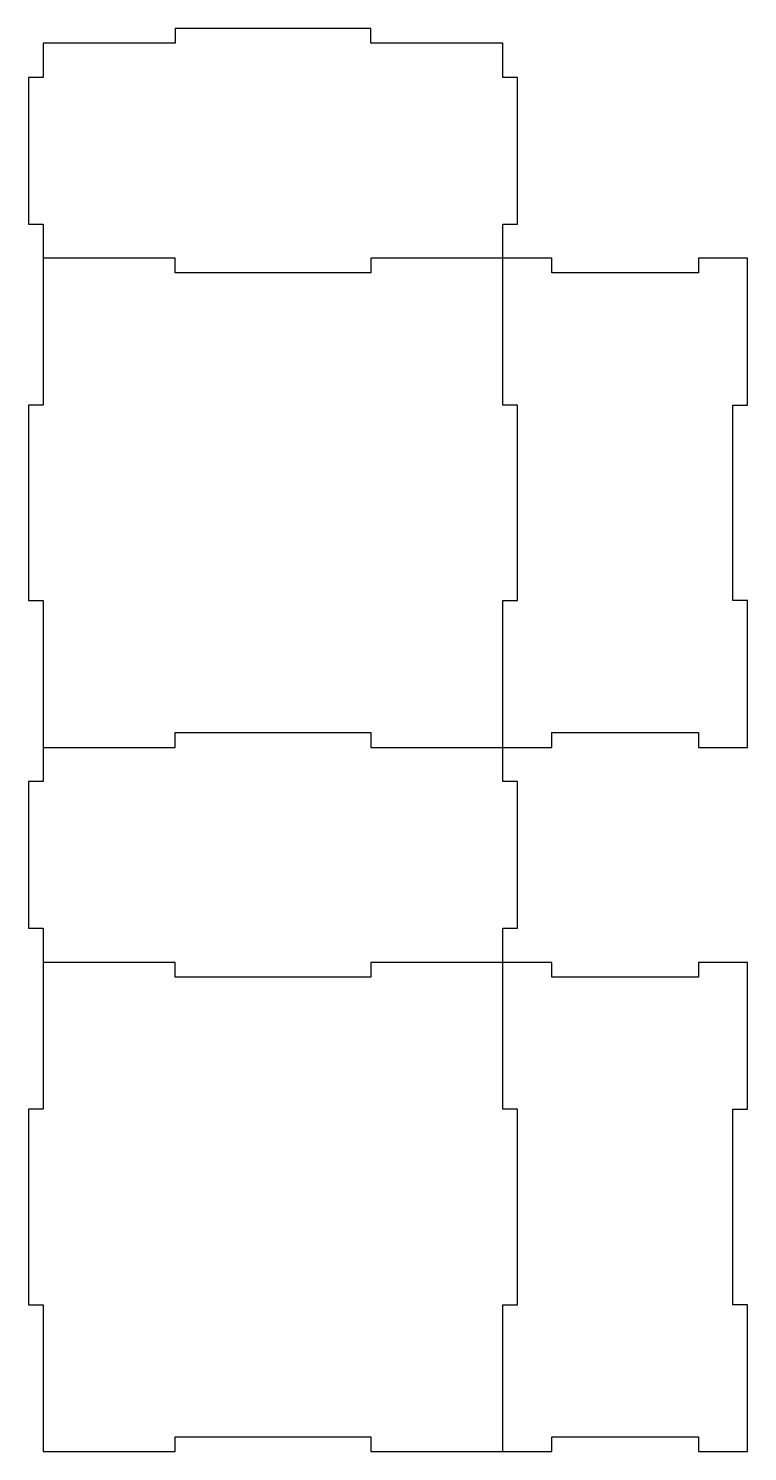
# Model space of a CAD drawing. Header units: millimetres. Extents: x 0 to 147, y 0 to 291.
import ezdxf

# ---------------------------------------------------------------- set-up
doc = ezdxf.new("R2010")
doc.units = ezdxf.units.MM
doc.header["$MEASUREMENT"] = 0
doc.layers.add('Default', color=178, linetype='Continuous', true_color=0x000000)

msp = doc.modelspace()

# ---------------------------------------------------------------- linework, layer by layer
at = {"layer": 'Default'}
for p, q in [((70, 291), (30, 291)), ((30, 291), (30, 288)), ((70, 288), (70, 291)), ((30, 288), (3, 288)), ((3, 288), (3, 281)), ((97, 288), (70, 288)), ((97, 281), (97, 288)), ((3, 281), (0, 281)), ((0, 281), (0, 251)), ((100, 281), (97, 281)), ((100, 251), (100, 281)), ((0, 251), (3, 251)), ((3, 251), (3, 244)), ((97, 244), (97, 251)), ((97, 251), (100, 251)), ((30, 244), (3, 244)), ((3, 244), (3, 241)), ((30, 241), (30, 244)), ((97, 244), (70, 244)), ((70, 244), (70, 241)), ((107, 244), (97, 244)), ((97, 241), (97, 244)), ((107, 241), (107, 244)), ((147, 244), (137, 244)), ((137, 244), (137, 241)), ((147, 214), (147, 244)), ((3, 241), (3, 214)), ((70, 241), (30, 241)), ((97, 214), (97, 241)), ((137, 241), (107, 241)), ((3, 214), (0, 214)), ((0, 214), (0, 174)), ((100, 214), (97, 214)), ((100, 174), (100, 214)), ((144, 174), (144, 214)), ((144, 214), (147, 214)), ((0, 174), (3, 174)), ((3, 174), (3, 147)), ((97, 147), (97, 174)), ((97, 174), (100, 174)), ((147, 174), (144, 174)), ((147, 144), (147, 174)), ((3, 147), (3, 144)), ((30, 144), (30, 147)), ((30, 147), (70, 147)), ((70, 147), (70, 144)), ((97, 144), (97, 147)), ((107, 144), (107, 147)), ((107, 147), (137, 147)), ((137, 147), (137, 144)), ((3, 144), (3, 137)), ((3, 144), (30, 144)), ((70, 144), (97, 144)), ((97, 144), (107, 144)), ((97, 137), (97, 144)), ((137, 144), (147, 144)), ((3, 137), (0, 137)), ((0, 137), (0, 107)), ((100, 137), (97, 137)), ((100, 107), (100, 137)), ((0, 107), (3, 107)), ((3, 107), (3, 100)), ((97, 100), (97, 107)), ((97, 107), (100, 107)), ((30, 100), (3, 100)), ((3, 100), (3, 97)), ((30, 97), (30, 100)), ((97, 100), (70, 100)), ((70, 100), (70, 97)), ((107, 100), (97, 100)), ((97, 97), (97, 100)), ((107, 97), (107, 100)), ((147, 100), (137, 100)), ((137, 100), (137, 97)), ((147, 70), (147, 100)), ((3, 97), (3, 70)), ((70, 97), (30, 97)), ((97, 70), (97, 97)), ((137, 97), (107, 97)), ((3, 70), (0, 70)), ((0, 70), (0, 30)), ((100, 70), (97, 70)), ((100, 30), (100, 70)), ((144, 30), (144, 70)), ((144, 70), (147, 70)), ((0, 30), (3, 30)), ((3, 30), (3, 3)), ((97, 3), (97, 30)), ((97, 30), (100, 30)), ((147, 30), (144, 30)), ((147, 0), (147, 30)), ((3, 3), (3, 0)), ((30, 0), (30, 3)), ((30, 3), (70, 3)), ((70, 3), (70, 0)), ((97, 0), (97, 3)), ((107, 0), (107, 3)), ((107, 3), (137, 3)), ((137, 3), (137, 0)), ((3, 0), (30, 0)), ((70, 0), (97, 0)), ((97, 0), (107, 0)), ((137, 0), (147, 0))]:
    msp.add_line(p, q, dxfattribs=at)

doc.saveas('drawing.dxf')
